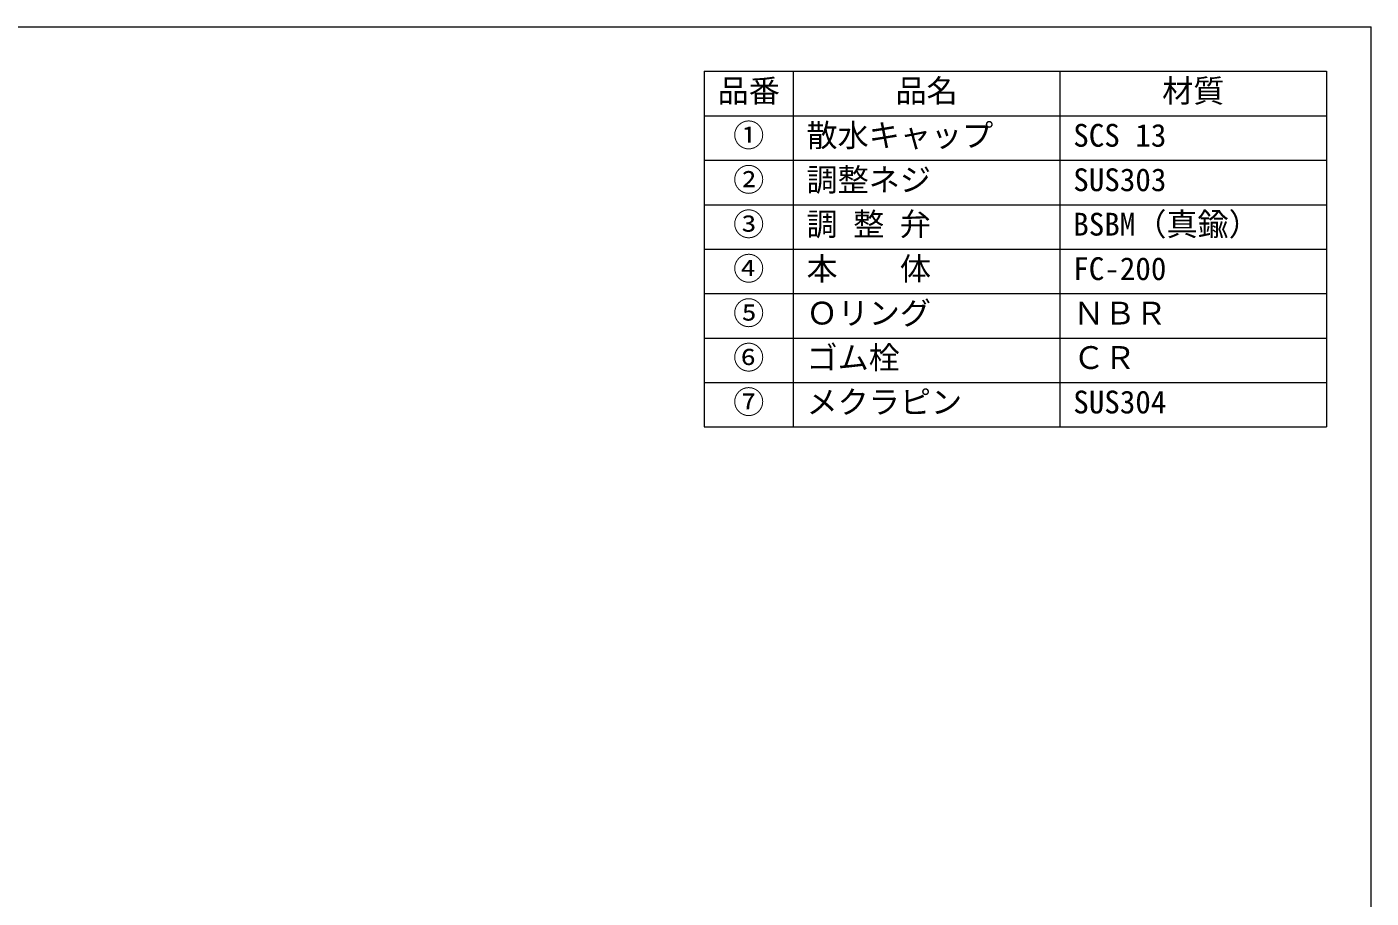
# Model space of a CAD drawing. Units: millimetres, scale not verified. Extents: x -140 to 140, y -97 to 99.
# Drawn here: x -11.1 to 140.1, y 1.1 to 99.1 of the extents above; entities that cross this region are included whole.
import ezdxf
from ezdxf.enums import TextEntityAlignment as Align

# ---------------------------------------------------------------- set-up
doc = ezdxf.new("R2010")
doc.units = ezdxf.units.MM
doc.layers.add('0-0_φ3.0_両4 30', color=7, linetype='Continuous', lineweight=18)
doc.layers.add('0-1', color=3, linetype='Continuous', lineweight=18)
doc.styles.add('ＭＳ ゴシック', font='')
doc.styles.get('ＭＳ ゴシック').set_extended_font_data('MS Gothic')

msp = doc.modelspace()

# ---------------------------------------------------------------- linework, layer by layer
at = {"layer": '0-0_φ3.0_両4 30', "color": 5}
for p, q in [((-139.949, 99.1), (140.051, 99.1)), ((65.051, 94.1), (135.051, 94.1)), ((65.051, 89.1), (135.051, 89.1)), ((65.051, 84.1), (135.051, 84.1)), ((65.051, 79.1), (135.051, 79.1)), ((65.051, 74.1), (135.051, 74.1)), ((65.051, 69.1), (135.051, 69.1)), ((65.051, 64.1), (135.051, 64.1)), ((65.051, 59.1), (135.051, 59.1)), ((65.051, 59.1), (135.051, 59.1)), ((65.051, 59.1), (65.051, 54.1)), ((75.051, 59.1), (75.051, 54.1)), ((105.051, 59.1), (105.051, 54.1)), ((135.051, 59.1), (135.051, 54.1)), ((65.051, 54.1), (135.051, 54.1))]:
    msp.add_line(p, q, dxfattribs=at)
for points in [[(-139.949, 99.1), (-139.949, -96.9), (140.051, -96.9), (140.051, 99.1)], [(65.051, 94.1), (65.051, 64.1), (65.051, 59.1)], [(75.051, 94.1), (75.051, 64.1), (75.051, 59.1)], [(105.051, 94.1), (105.051, 64.1), (105.051, 59.1)], [(135.051, 94.1), (135.051, 64.1), (135.051, 59.1)]]:
    msp.add_lwpolyline(points, dxfattribs=at)

# ---------------------------------------------------------------- texts
at = {"layer": '0-0_φ3.0_両4 30', "style": 'ＭＳ ゴシック'}
for s, p in [('品番', (66.551, 89.85)), ('品名', (86.551, 89.85)), ('材質', (116.551, 89.85)), ('①', (68.301, 84.85)), ('散水キャップ', (76.551, 84.85)), ('SCS 13', (106.551, 84.85)), ('②', (68.301, 79.85)), ('調整ネジ', (76.551, 79.85)), ('SUS303', (106.551, 79.85)), ('BSBM（真鍮）', (106.551, 74.85)), ('③', (68.301, 74.85)), ('調 整 弁', (76.551, 74.85)), ('④', (68.301, 69.85)), ('本\u3000\u3000体', (76.551, 69.85)), ('FC-200', (106.551, 69.85)), ('⑤', (68.301, 64.85)), ('Ｏリング', (76.551, 64.85)), ('ＮＢＲ', (106.551, 64.85)), ('⑥', (68.301, 59.85)), ('ゴム栓', (76.551, 59.85)), ('ＣＲ', (106.551, 59.85))]:
    msp.add_text(s, height=2.566, dxfattribs=at).set_placement(p, align=Align.BOTTOM_LEFT)
at = {"layer": '0-1', "color": 7, "style": 'ＭＳ ゴシック'}
for s, p in [('⑦', (68.301, 54.85)), ('メクラピン', (76.551, 54.85)), ('SUS304', (106.551, 54.85))]:
    msp.add_text(s, height=2.566, dxfattribs=at).set_placement(p, align=Align.BOTTOM_LEFT)

doc.saveas('drawing.dxf')
